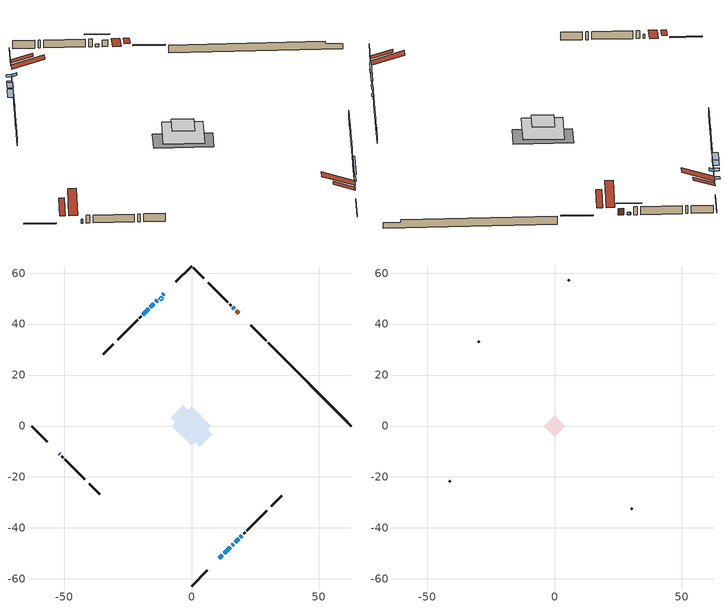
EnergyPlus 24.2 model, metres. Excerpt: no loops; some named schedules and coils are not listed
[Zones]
conditioned space
 floor adiabatic (AdiabaticFloorConstruction): -7.76,0 0,7.76 7.76,0 0,-7.76 z1.25
 floor foundation (Slab1 construction): -8.19,3.15 -3.15,8.19 8.19,-3.15 3.15,-8.19 z-1.16
 wall outside (RimJoist1 construction): 0,-62.8 6.14,-56.66 / -62.8,0 -56.66,-6.14 / 0,62.8 -6.14,56.66 / 29.38,33.42 23.24,39.56 z1.25:1.55
 wall outside (AdiabaticWallConstruction 1): 18.53,44.27 17.5,45.3 z1.25:3.28
 wall outside (AdiabaticWallConstruction): -10.85,51.95 -11.25,51.55 z1.25:2.17; 10.85,-51.95 12.15,-50.65 z1.25:2.88; 16.85,45.95 16.24,46.57 z1.25:2.07; 12.8,-50 15.25,-47.56 z1.25:2.06; -51.95,-10.85 -51.65,-11.15 z1.25:2.47; -13.46,49.34 -14.11,48.69 z1.25:2.39; -14.76,48.04 -16.16,46.64 z1.25:3.08; -16.82,45.98 -19.16,43.64 z1.25:2.77; 15.9,-46.9 16.48,-46.32 z1.25:2.32; 17.13,-45.67 18.5,-44.3 z1.25:3.33; 19.15,-43.65 19.79,-43.02 z1.25:2.37
 wall outside (Wall1 construction): 20.44,-42.36 21.1,-41.7 / -50.99,-11.81 -50.33,-12.47 / -19.81,42.99 -20.47,42.33 / 15.58,47.22 14.92,47.88 z1.25:3.69
 wall outside (Wall2 construction): 21.76,-41.04 29.53,-33.27 / -49.68,-13.12 -41.91,-20.89 / -21.13,41.67 -28.9,33.9 / 14.26,48.54 6.49,56.31 z1.25:3.69
 wall outside (Wall4 construction): 31.27,-31.53 35.36,-27.44 / -40.17,-22.63 -36.07,-26.73 / -30.64,32.16 -34.74,28.06 / 4.75,58.05 0.66,62.14 z1.25:3.69
 wall foundation (FoundationWall1 construction): 30.04,32.76,-1.16 30.04,32.76,1.25 59.52,3.28,1.25 59.52,3.28,0.49 62.8,0,0.49 62.8,0,-1.16
 window (WindowConstruction 7): -10.85,51.95 -11.25,51.55 z1.25:2.16
 window (WindowConstruction 6): 10.85,-51.95 12.15,-50.65 z1.25:2.87
 window (WindowConstruction 9): 16.85,45.95 16.24,46.56 z1.25:2.06
 window (WindowConstruction 10): 12.8,-50 15.24,-47.56 z1.25:2.06
 window (WindowConstruction 8): -51.95,-10.85 -51.65,-11.15 z1.25:2.47
 window (WindowConstruction): -13.46,49.34 -14.11,48.7 z1.25:2.39
 window (WindowConstruction 1): -14.76,48.04 -16.16,46.64 z1.25:3.08
 window (WindowConstruction 2): -16.82,45.98 -19.16,43.64 z1.25:2.77
 window (WindowConstruction 3): 15.9,-46.9 16.48,-46.32 z1.25:2.32
 window (WindowConstruction 4): 17.13,-45.67 18.5,-44.3 z1.25:3.33
 window (WindowConstruction 5): 19.15,-43.65 19.78,-43.02 z1.25:2.37
 door (Door): 18.53,44.27 17.5,45.3 z1.25:3.28
 ceiling adiabatic (AdiabaticFloorConstruction): 0,-7.76 7.76,0 0,7.76 -7.76,0 z1.25
 roof outside (Roof2 construction): 10.2,-52.6,3.69 3.93,-46.34,6.64 2.28,-47.99,6.64 8.55,-54.25,3.69; -52.6,-10.2,3.69 -46.34,-3.93,6.64 -47.99,-2.28,6.64 -54.25,-8.55,3.69; -10.2,52.6,3.69 -3.93,46.34,6.64 -2.28,47.99,6.64 -8.55,54.25,3.69; 19.19,43.61,3.69 12.92,37.35,6.64 14.58,35.7,6.64 20.84,41.96,3.69
 roof outside (AdiabaticRoofConstruction): -12.8,50,3.69 -11.95,49.15,4.09 -11.05,50.04,4.09 -11.91,50.9,3.69
 skylight (SkylightConstruction): -12.8,50,3.69 -11.95,49.15,4.09 -11.05,50.04,4.09 -11.91,50.9,3.69
attic - vented
 floor to conditioned space (Floor1 construction Reversed): -4.25,0 0,4.25 4.25,0 0,-4.25 z3.69
 wall outside (Wall3 construction): 30.19,-32.61 30.61,-32.19 / -41.25,-21.55 -40.83,-21.97 / -29.56,33.24 -29.98,32.82 / 5.83,56.97 5.41,57.39 z1.25:3.69
 roof outside (Roof1 construction): 7.89,-54.91,3.69 3.75,-50.77,5.64 2.66,-51.86,5.64 6.8,-56,3.69; -54.91,-7.89,3.69 -50.77,-3.75,5.64 -51.86,-2.66,5.64 -56,-6.8,3.69; -7.89,54.91,3.69 -3.75,50.77,5.64 -2.66,51.86,5.64 -6.8,56,3.69; 21.49,41.31,3.69 17.36,37.17,5.64 18.45,36.08,5.64 22.58,40.22,3.69
shading: -11.46,51.34 -10.64,52.16 -11.72,53.23 -12.53,52.42 z2.46; 12.29,-50.51 10.71,-52.09 11,-52.38 12.58,-50.8 z3.08; 14.16,48.64 18.93,43.87 19.22,44.17 14.45,48.94 z5.01; 17.32,-45.48 10.72,-52.08 11.01,-52.37 17.62,-45.77 z5.01; -14.32,48.48 -13.25,49.55 -14.32,50.63 -15.39,49.56 z2.69; -16.37,46.43 -14.55,48.25 -15.63,49.32 -17.45,47.5 z3.38; -19.37,43.43 -16.61,46.19 -17.68,47.27 -20.44,44.51 z3.07; 16.62,-46.18 15.76,-47.04 16.05,-47.33 16.91,-46.47 z2.52; 18.64,-44.16 16.99,-45.81 17.28,-46.1 18.93,-44.45 z3.53; 19.93,-42.87 19.01,-43.79 19.3,-44.08 20.22,-43.16 z2.57
[Building]
Building 1: Terrain=Suburbs
[Site:Location]
Saint John AP_NB: Latitude {deg}=45.32; Longitude {deg}=-65.89; Time Zone {hr}=-4; Elevation {m}=109; Keep Site Location Information=Yes
[Site:GroundTemperature:Shallow]
1.82357, -0.0370019, -0.186003, 0.696932, 4.24142, 7.7694, 10.828, 12.7655, 12.9301, 11.3543, 8.37368, 4.95392
[Site:WaterMainsTemperature]
Calculation Method=Schedule; Temperature Schedule=mains temperature schedule
[Material] Roughness=Rough; Thermal Absorptance=0.9
Name | Thickness {m} | Conductivity {W/m-K} | Density {kg/m3} | Specific Heat {J/kg-K} | Solar Absorptance | Visible Absorptance
asphalt or fiberglass shingles | 0.00635 | 0.162714 | 1121.4 | 1465.45 | 0.4 | 0.4
asphalt or fiberglass shingles 1 | 0.00635 | 0.162714 | 1121.4 | 1465.45 | 0.7 | 0.7
ceiling loosefill ins | 0.338667 | 0.0480833 | 16.02 | 1046.75 | 0.7 | 0.7
ceiling stud and cavity | 0.1397 | 0.337601 | 65.682 | 1177.47 | 0.7 | 0.7
concrete 4.0 in. | 0.1016 | 1.803125 | 2242.8 | 837.4 | 0.7 | 0.7
concrete 8.0 in. | 0.2032 | 1.803125 | 2242.8 | 837.4 | 0.7 | 0.7
door material | 0.04445 | 0.0451087 | 512.64 | 1214.23 | 0.7 | 0.7
floor covering | 0.0127 | 0.0433444 | 54.468 | 1339.84 | 0.6 | 0.6
floor rigid ins; roof rigid ins 1; wall rigid ins 1 | 0.512978 | 0.029427 | 32.04 | 1214.23 | 0.7 | 0.7
floor stud and cavity | 0.1397 | 1.75129 | 37.0049 | 1207.88 | 0.7 | 0.7
furniture material conditioned space 1 | 0.1524 | 0.115458 | 640.8 | 1214.23 | 0.6 | 0.6
gypsum board | 0.0127 | 0.160291 | 801 | 837.4 | 0.6 | 0.6
osb sheathing 0.5 in. | 0.0127 | 0.115458 | 512.64 | 1214.23 | 0.7 | 0.7
osb sheathing 0.75 in. | 0.01905 | 0.115458 | 512.64 | 1214.23 | 0.7 | 0.7
osb sheathing 2.0 in. | 0.0508 | 0.115458 | 512.64 | 1214.23 | 0.7 | 0.7
rim joist stud and cavity | 0.0508 | 0.0296634 | 125.044 | 1163.47 | 0.6 | 0.6
roof rigid ins; wall rigid ins | 0.051816 | 0.029427 | 32.04 | 1214.23 | 0.7 | 0.7
roof stud and cavity | 0.2032 | 0.112499 | 78.34581 | 1123.46 | 0.7 | 0.7
roof stud and cavity 1 | 0.18415 | 1.78685 | 37.0049 | 1207.88 | 0.6 | 0.6
wall stud and cavity | 0.1397 | 0.280355 | 139.0536 | 1170.24 | 0.7 | 0.7
wall stud and cavity 1 | 0.1397 | 0.209339 | 139.0536 | 1170.24 | 0.7 | 0.7
wall stud and cavity 2 | 0.0889 | 6.1454 | 50.32683 | 1063.81 | 0.6 | 0.6
wall stud and cavity 3 | 0.1397 | 0.0992228 | 139.0536 | 1170.24 | 0.7 | 0.7
wall stud and cavity 4 | 0.0889 | 0.380278 | 52.3479 | 1209.89 | 0.7 | 0.7
wall stud and cavity 5 | 0.0889 | 0.391764 | 83.0341 | 1211.67 | 0.7 | 0.7
wood siding | 0.0254 | 0.102417 | 544.68 | 1172.36 | 0.4 | 0.4
wood siding 1 | 0.00254 | 0.102417 | 544.68 | 1172.36 | 0.4 | 0.4
wood siding 2; wood siding 3; wood siding 4 | 0.0254 | 0.102417 | 544.68 | 1172.36 | 0.7 | 0.7
[WindowMaterial:SimpleGlazingSystem]
Name | U-Factor {W/m2-K} | Solar Heat Gain Coefficient
SkylightMaterial | 2.08068 | 0.5835
WindowMaterial | 2.42848 | 0.5
WindowMaterial 1 | 2.056 | 0.65
WindowMaterial 2 | 2.26098 | 0.57
WindowMaterial 3 | 2.46823 | 0.48
WindowMaterial 4 | 2.97187 | 0.6
WindowMaterial 5 | 2.43927 | 0.5
WindowMaterial 6 | 2.34615 | 0.53
WindowMaterial 7 | 2.33479 | 0.56
WindowMaterial 8 | 2.53466 | 0.46
[Construction]
AdiabaticFloorConstruction: floor stud and cavity, floor rigid ins, osb sheathing 0.75 in., floor covering
AdiabaticRoofConstruction: asphalt or fiberglass shingles 1, roof rigid ins 1, osb sheathing 0.75 in., roof stud and cavity 1
AdiabaticWallConstruction: wood siding 3, wall rigid ins 1, wall stud and cavity 4, gypsum board
AdiabaticWallConstruction 1: wood siding 4, wall rigid ins 1, wall stud and cavity 4, gypsum board
Door: door material
Floor1 construction Reversed: gypsum board, ceiling stud and cavity, ceiling loosefill ins
FoundationWall1 construction: concrete 8.0 in.
furniture construction conditioned space 1: furniture material conditioned space 1
PartitionWallConstruction: gypsum board, wall stud and cavity 5, gypsum board
RimJoist1 construction: wood siding 2, osb sheathing 2.0 in., rim joist stud and cavity
Roof1 construction: asphalt or fiberglass shingles
Roof2 construction: asphalt or fiberglass shingles, roof rigid ins, osb sheathing 0.75 in., roof stud and cavity, gypsum board
SkylightConstruction: SkylightMaterial
Slab1 construction: concrete 4.0 in.
Wall1 construction: wood siding, wall rigid ins, osb sheathing 0.5 in., wall stud and cavity, gypsum board
Wall2 construction: wood siding, wall rigid ins, osb sheathing 0.5 in., wall stud and cavity 1, gypsum board
Wall3 construction: wood siding 1, wall stud and cavity 2
Wall4 construction: wood siding, osb sheathing 0.5 in., wall stud and cavity 3, gypsum board
WindowConstruction: WindowMaterial
WindowConstruction 1: WindowMaterial 1
WindowConstruction 10; WindowConstruction 9: WindowMaterial 8
WindowConstruction 2: WindowMaterial 2
WindowConstruction 3: WindowMaterial 3
WindowConstruction 4: WindowMaterial 4
WindowConstruction 5: WindowMaterial 5
WindowConstruction 6: WindowMaterial 6
WindowConstruction 7; WindowConstruction 8: WindowMaterial 7
[Zone] Multiplier=1; Part of Total Floor Area=Yes
Name | Volume {m3}
attic - vented | 11.4222
conditioned space | 675
[Space]
Name | Zone | Volume {m3}
attic - vented 1 | attic - vented | 11.4222
conditioned space 1 | conditioned space | 675
[ZoneInfiltration:EffectiveLeakageArea]
infil attic - vented 1: Zone or Space=attic - vented 1; Schedule=Always On Discrete; Effective Air Leakage Area {cm2}=1273.41; Stack Coefficient=0.000305173; Wind Coefficient=1.1803e-05
[ZoneMixing]
whole house fan mix: Zone or Space=attic - vented; Schedule=Always On Continuous; Design Flow Rate Calculation Method=Flow/Zone; Design Flow Rate {m3/s}=0; Source Zone or Space=conditioned space
[SurfaceProperty:ExposedFoundationPerimeter]
Slab1: Exposed Perimeter Calculation Method=TotalExposedPerimeter; Total Exposed Perimeter {m}=46.329
[InternalMass] Zone or ZoneList=conditioned space; Space or SpaceList=conditioned space 1
Name | Construction | Surface Area {m2}
furniture mass conditioned space 1 | furniture construction conditioned space 1 | 93.8561
partition wall mass | PartitionWallConstruction | 234.64
[Lights]
interior lighting: Zone or ZoneList or Space or SpaceList=conditioned space 1; Schedule=interior lighting schedule; Design Level Calculation Method=LightingLevel; Lighting Level {W}=343.2; Return Air Fraction=0; Fraction Radiant=0.6; Fraction Visible=0.2; Fraction Replaceable=1
[People]
occupants: Zone or ZoneList or Space or SpaceList=conditioned space 1; Number of People Schedule=occupants schedule; Number of People Calculation Method=People; Number of People=3; Fraction Radiant=0.314171; Sensible Heat Fraction=0.56303; Activity Level Schedule=occupants activity schedule; Carbon Dioxide Generation Rate {m3/s-W}=0; Enable ASHRAE 55 Comfort Warnings=No; Mean Radiant Temperature Calculation Type=EnclosureAveraged
[ElectricEquipment] Zone or ZoneList or Space or SpaceList=conditioned space 1; Design Level Calculation Method=EquipmentLevel
Name | Schedule | Design Level {W} | Fraction Latent | Fraction Radiant | Fraction Lost
clothes dryer | clothes dryer schedule | 140.772 | 0.015 | 0.081 | 0.85
clothes washer | clothes washer schedule | 32.1985 | 0.03 | 0.162 | 0.7
cooking range | cooking range schedule | 215.147 | 0.08 | 0.432 | 0.2
dishwasher | dishwasher schedule | 66.8632 | 0.3 | 0.18 | 0.4
fridge | fridge schedule | 72.9452 | 0 | 0.6 | 0
mech vent house fan | mech vent house fan schedule | 58.6333 | 0 | 0 | 0.5
mech vent house fan cfis | mech vent house fan cfis schedule | 0 | 0 | 0 | 0
misc plug loads | misc plug loads schedule | 494.7 | 0.045 | 0.513 | 0.1
whole house fan | Always On Discrete | 0 | 0 | 0 | 1
[OtherEquipment] Zone or ZoneList or Space or SpaceList=conditioned space 1; Design Level Calculation Method=EquipmentLevel
Name | Fuel Type | Schedule | Design Level {W} | Fraction Latent | Fraction Radiant | Fraction Lost
clothes dryer 1 | Electricity | clothes dryer schedule | 0 | 0.015 | 0.081 | 0.85
cooking range 1 | Electricity | cooking range schedule | 0 | 0.08 | 0.432 | 0.2
general water use latent | None | general water use schedule | 62.594 | 1 | 0 | 0
general water use sensible | None | general water use schedule | -61.6891 | 0 | 0.6 | 0
mech vent house fan latent load | None | Always On Discrete | 0 | 1 | 0 | 0
mech vent house fan sensible load | None | Always On Discrete | 0 | 0 | 0 | 0
water heater energy adjustment1 | Electricity | Always On Discrete | 0.01 | 0 | 0 | 1
[ZoneInfiltration:DesignFlowRate] Zone or ZoneList or Space or SpaceList=conditioned space 1; Schedule=Always On Discrete; Design Flow Rate Calculation Method=Flow/Zone; Design Flow Rate {m3/s}=0
infil flow; natural vent flow; whole house fan flow
[ZoneControl:Thermostat]
conditioned space Thermostat: Zone or ZoneList=conditioned space; Control Type Schedule=conditioned space Thermostat Schedule; Control 1=conditioned space temperature setpoint; Temperature Difference Between Cutout And Setpoint {deltaC}=0
[ThermostatSetpoint:DualSetpoint]
conditioned space temperature setpoint: Heating Setpoint Temperature Schedule=heating setpoint; Cooling Setpoint Temperature Schedule=cooling setpoint
[AirLoopHVAC:UnitarySystem]
unit heater unitary system: Control Type=Load; Controlling Zone or Thermostat Location=conditioned space; Dehumidification Control Type=None; Availability Schedule=Always On Discrete; Supply Fan=unit heater supply fan; Fan Placement=BlowThrough; Supply Air Fan Operating Mode Schedule=unit heater auto fan schedule; Heating Coil=unit heater htg coil; DX Heating Coil Sizing Ratio=1; Use DOAS DX Cooling Coil=No; Minimum Supply Air Temperature {C}=2; Latent Load Control=SensibleOnlyLoadControl; Cooling Supply Air Flow Rate Method=None; Heating Supply Air Flow Rate Method=SupplyAirFlowRate; Heating Supply Air Flow Rate {m3/s}=0.00141584; No Load Supply Air Flow Rate Method=SupplyAirFlowRate; No Load Supply Air Flow Rate {m3/s}=0; No Load Supply Air Flow Rate Control Set To Low Speed=Yes; Maximum Supply Air Temperature {C}=48.8889; Maximum Outdoor Dry-Bulb Temperature for Supplemental Heater Operation {C}=21; Ancillary On-Cycle Electric Power {W}=0; Ancillary Off-Cycle Electric Power {W}=0
[Zone equipment]
conditioned space: electric baseboard, unit heater unitary system
[Foundation:Kiva]
Foundation Kiva 1: Initial Indoor Air Temperature {C}=18; Wall Height Above Grade {m}=1.24998; Wall Depth Below Slab {m}=0.2032
[Foundation:Kiva:Settings]
Soil Conductivity {W/m-K}=0.849921; Soil Density {kg/m3}=1842.3; Soil Specific Heat {J/kg-K}=418.7; Ground Solar Absorptivity=0.9; Ground Thermal Absorptivity=0.9; Ground Surface Roughness {m}=0.03; Far-Field Width {m}=40; Deep-Ground Boundary Condition=ZeroFlux; Deep-Ground Depth {m}=40; Minimum Cell Dimension {m}=0.2; Maximum Cell Growth Coefficient=3; Simulation Timestep=Timestep
[Exterior:Lights]
exterior lighting: Schedule=exterior lighting schedule; Design Level {W}=75.6
[EnergyManagementSystem:Sensor] Output:Variable or Output:Meter Index Key=conditioned space
Name | Output:Variable or Output:Meter
conditioned_space_clg_unmet_s | Zone Cooling Setpoint Not Met Time
conditioned_space_htg_unmet_s | Zone Heating Setpoint Not Met Time
fridge_tin_s; tin_s; tin_s_1 | Zone Mean Air Temperature
tout_s | Zone Outdoor Air Drybulb Temperature
win_s | Zone Air Humidity Ratio
[Schedule:Constant]
Name | Hourly Value
Always On Continuous; mech vent house fan schedule; mech vent house fan cfis schedule; Always On Discrete | 1
occupants activity schedule | 117.228
fridge schedule; unit heater auto fan schedule | 0
[Schedule:Week:Daily]
interior lighting schedule Week Rule - Jan1-Jan27: interior lighting schedule day, interior lighting schedule day, interior lighting schedule day, interior lighting schedule day, interior lighting schedule day, interior lighting schedule day, interior lighting schedule day, interior lighting schedule default day, interior lighting schedule default day, interior lighting schedule default day, interior lighting schedule default day, interior lighting schedule default day
interior lighting schedule Week Rule - Jan28-Feb3: interior lighting schedule day, interior lighting schedule day, interior lighting schedule day, interior lighting schedule day, interior lighting schedule day 1, interior lighting schedule day 1, interior lighting schedule day 1, interior lighting schedule default day, interior lighting schedule default day, interior lighting schedule default day, interior lighting schedule default day, interior lighting schedule default day
interior lighting schedule Week Rule - Feb4-Feb24: interior lighting schedule day 1, interior lighting schedule day 1, interior lighting schedule day 1, interior lighting schedule day 1, interior lighting schedule day 1, interior lighting schedule day 1, interior lighting schedule day 1, interior lighting schedule default day, interior lighting schedule default day, interior lighting schedule default day, interior lighting schedule default day, interior lighting schedule default day
interior lighting schedule Week Rule - Feb25-Mar3: interior lighting schedule day 1, interior lighting schedule day 1, interior lighting schedule day 1, interior lighting schedule day 1, interior lighting schedule day 2, interior lighting schedule day 2, interior lighting schedule day 2, interior lighting schedule default day, interior lighting schedule default day, interior lighting schedule default day, interior lighting schedule default day, interior lighting schedule default day
interior lighting schedule Week Rule - Mar4-Mar31: interior lighting schedule day 2, interior lighting schedule day 2, interior lighting schedule day 2, interior lighting schedule day 2, interior lighting schedule day 2, interior lighting schedule day 2, interior lighting schedule day 2, interior lighting schedule default day, interior lighting schedule default day, interior lighting schedule default day, interior lighting schedule default day, interior lighting schedule default day
interior lighting schedule Week Rule - Apr1-Apr28: interior lighting schedule day 3, interior lighting schedule day 3, interior lighting schedule day 3, interior lighting schedule day 3, interior lighting schedule day 3, interior lighting schedule day 3, interior lighting schedule day 3, interior lighting schedule default day, interior lighting schedule default day, interior lighting schedule default day, interior lighting schedule default day, interior lighting schedule default day
interior lighting schedule Week Rule - Apr29-May5: interior lighting schedule day 3, interior lighting schedule day 3, interior lighting schedule day 4, interior lighting schedule day 4, interior lighting schedule day 4, interior lighting schedule day 4, interior lighting schedule day 4, interior lighting schedule default day, interior lighting schedule default day, interior lighting schedule default day, interior lighting schedule default day, interior lighting schedule default day
interior lighting schedule Week Rule - May6-May26: interior lighting schedule day 4, interior lighting schedule day 4, interior lighting schedule day 4, interior lighting schedule day 4, interior lighting schedule day 4, interior lighting schedule day 4, interior lighting schedule day 4, interior lighting schedule default day, interior lighting schedule default day, interior lighting schedule default day, interior lighting schedule default day, interior lighting schedule default day
interior lighting schedule Week Rule - May27-Jun2: interior lighting schedule day 4, interior lighting schedule day 4, interior lighting schedule day 4, interior lighting schedule day 4, interior lighting schedule day 4, interior lighting schedule day 5, interior lighting schedule day 5, interior lighting schedule default day, interior lighting schedule default day, interior lighting schedule default day, interior lighting schedule default day, interior lighting schedule default day
interior lighting schedule Week Rule - Jun3-Jun30: interior lighting schedule day 5, interior lighting schedule day 5, interior lighting schedule day 5, interior lighting schedule day 5, interior lighting schedule day 5, interior lighting schedule day 5, interior lighting schedule day 5, interior lighting schedule default day, interior lighting schedule default day, interior lighting schedule default day, interior lighting schedule default day, interior lighting schedule default day
interior lighting schedule Week Rule - Jul1-Jul28: interior lighting schedule day 6, interior lighting schedule day 6, interior lighting schedule day 6, interior lighting schedule day 6, interior lighting schedule day 6, interior lighting schedule day 6, interior lighting schedule day 6, interior lighting schedule default day, interior lighting schedule default day, interior lighting schedule default day, interior lighting schedule default day, interior lighting schedule default day
interior lighting schedule Week Rule - Jul29-Aug4: interior lighting schedule day 6, interior lighting schedule day 6, interior lighting schedule day 6, interior lighting schedule day 7, interior lighting schedule day 7, interior lighting schedule day 7, interior lighting schedule day 7, interior lighting schedule default day, interior lighting schedule default day, interior lighting schedule default day, interior lighting schedule default day, interior lighting schedule default day
interior lighting schedule Week Rule - Aug5-Aug25: interior lighting schedule day 7, interior lighting schedule day 7, interior lighting schedule day 7, interior lighting schedule day 7, interior lighting schedule day 7, interior lighting schedule day 7, interior lighting schedule day 7, interior lighting schedule default day, interior lighting schedule default day, interior lighting schedule default day, interior lighting schedule default day, interior lighting schedule default day
interior lighting schedule Week Rule - Aug26-Sep1: interior lighting schedule day 7, interior lighting schedule day 7, interior lighting schedule day 7, interior lighting schedule day 7, interior lighting schedule day 7, interior lighting schedule day 7, interior lighting schedule day 8, interior lighting schedule default day, interior lighting schedule default day, interior lighting schedule default day, interior lighting schedule default day, interior lighting schedule default day
interior lighting schedule Week Rule - Sep2-Sep29: interior lighting schedule day 8, interior lighting schedule day 8, interior lighting schedule day 8, interior lighting schedule day 8, interior lighting schedule day 8, interior lighting schedule day 8, interior lighting schedule day 8, interior lighting schedule default day, interior lighting schedule default day, interior lighting schedule default day, interior lighting schedule default day, interior lighting schedule default day
interior lighting schedule Week Rule - Sep30-Oct6: interior lighting schedule day 8, interior lighting schedule day 9, interior lighting schedule day 9, interior lighting schedule day 9, interior lighting schedule day 9, interior lighting schedule day 9, interior lighting schedule day 9, interior lighting schedule default day, interior lighting schedule default day, interior lighting schedule default day, interior lighting schedule default day, interior lighting schedule default day
interior lighting schedule Week Rule - Oct7-Oct27: interior lighting schedule day 9, interior lighting schedule day 9, interior lighting schedule day 9, interior lighting schedule day 9, interior lighting schedule day 9, interior lighting schedule day 9, interior lighting schedule day 9, interior lighting schedule default day, interior lighting schedule default day, interior lighting schedule default day, interior lighting schedule default day, interior lighting schedule default day
interior lighting schedule Week Rule - Oct28-Nov3: interior lighting schedule day 9, interior lighting schedule day 9, interior lighting schedule day 9, interior lighting schedule day 9, interior lighting schedule day 10, interior lighting schedule day 10, interior lighting schedule day 10, interior lighting schedule default day, interior lighting schedule default day, interior lighting schedule default day, interior lighting schedule default day, interior lighting schedule default day
interior lighting schedule Week Rule - Nov4-Nov24: interior lighting schedule day 10, interior lighting schedule day 10, interior lighting schedule day 10, interior lighting schedule day 10, interior lighting schedule day 10, interior lighting schedule day 10, interior lighting schedule day 10, interior lighting schedule default day, interior lighting schedule default day, interior lighting schedule default day, interior lighting schedule default day, interior lighting schedule default day
interior lighting schedule Week Rule - Nov25-Dec1: interior lighting schedule day 10, interior lighting schedule day 10, interior lighting schedule day 10, interior lighting schedule day 10, interior lighting schedule day 10, interior lighting schedule day 10, interior lighting schedule day 11, interior lighting schedule default day, interior lighting schedule default day, interior lighting schedule default day, interior lighting schedule default day, interior lighting schedule default day
interior lighting schedule Week Rule - Dec2-Dec31: interior lighting schedule day 11, interior lighting schedule day 11, interior lighting schedule day 11, interior lighting schedule day 11, interior lighting schedule day 11, interior lighting schedule day 11, interior lighting schedule day 11, interior lighting schedule default day, interior lighting schedule default day, interior lighting schedule default day, interior lighting schedule default day, interior lighting schedule default day
occupants schedule Week Rule - Jan1-Dec31: occupants schedule day, occupants schedule day, occupants schedule day, occupants schedule day, occupants schedule day, occupants schedule day, occupants schedule day, occupants schedule default day, occupants schedule default day, occupants schedule default day, occupants schedule default day, occupants schedule default day
clothes dryer schedule Week Rule - Jan1-Dec31: clothes dryer schedule day, clothes dryer schedule day, clothes dryer schedule day, clothes dryer schedule day, clothes dryer schedule day, clothes dryer schedule day, clothes dryer schedule day, clothes dryer schedule default day, clothes dryer schedule default day, clothes dryer schedule default day, clothes dryer schedule default day, clothes dryer schedule default day
clothes washer schedule Week Rule - Jan1-Dec31: clothes washer schedule day, clothes washer schedule day, clothes washer schedule day, clothes washer schedule day, clothes washer schedule day, clothes washer schedule day, clothes washer schedule day, clothes washer schedule default day, clothes washer schedule default day, clothes washer schedule default day, clothes washer schedule default day, clothes washer schedule default day
cooking range schedule Week Rule - Jan1-Dec31: cooking range schedule day, cooking range schedule day, cooking range schedule day, cooking range schedule day, cooking range schedule day, cooking range schedule day, cooking range schedule day, cooking range schedule default day, cooking range schedule default day, cooking range schedule default day, cooking range schedule default day, cooking range schedule default day
dishwasher schedule Week Rule - Jan1-Dec31: dishwasher schedule day, dishwasher schedule day, dishwasher schedule day, dishwasher schedule day, dishwasher schedule day, dishwasher schedule day, dishwasher schedule day, dishwasher schedule default day, dishwasher schedule default day, dishwasher schedule default day, dishwasher schedule default day, dishwasher schedule default day
misc plug loads schedule Week Rule - Jan1-Dec31: misc plug loads schedule day, misc plug loads schedule day, misc plug loads schedule day, misc plug loads schedule day, misc plug loads schedule day, misc plug loads schedule day, misc plug loads schedule day, misc plug loads schedule default day, misc plug loads schedule default day, misc plug loads schedule default day, misc plug loads schedule default day, misc plug loads schedule default day
general water use schedule Week Rule - Jan1-Dec31: general water use schedule day, general water use schedule day, general water use schedule day, general water use schedule day, general water use schedule day, general water use schedule day, general water use schedule day, general water use schedule default day, general water use schedule default day, general water use schedule default day, general water use schedule default day, general water use schedule default day
exterior lighting schedule Week Rule - Jan1-Jan27: exterior lighting schedule day, exterior lighting schedule day, exterior lighting schedule day, exterior lighting schedule day, exterior lighting schedule day, exterior lighting schedule day, exterior lighting schedule day, exterior lighting schedule default day, exterior lighting schedule default day, exterior lighting schedule default day, exterior lighting schedule default day, exterior lighting schedule default day
exterior lighting schedule Week Rule - Jan28-Feb3: exterior lighting schedule day, exterior lighting schedule day, exterior lighting schedule day, exterior lighting schedule day, exterior lighting schedule day 1, exterior lighting schedule day 1, exterior lighting schedule day 1, exterior lighting schedule default day, exterior lighting schedule default day, exterior lighting schedule default day, exterior lighting schedule default day, exterior lighting schedule default day
exterior lighting schedule Week Rule - Feb4-Feb24: exterior lighting schedule day 1, exterior lighting schedule day 1, exterior lighting schedule day 1, exterior lighting schedule day 1, exterior lighting schedule day 1, exterior lighting schedule day 1, exterior lighting schedule day 1, exterior lighting schedule default day, exterior lighting schedule default day, exterior lighting schedule default day, exterior lighting schedule default day, exterior lighting schedule default day
exterior lighting schedule Week Rule - Feb25-Mar3: exterior lighting schedule day 1, exterior lighting schedule day 1, exterior lighting schedule day 1, exterior lighting schedule day 1, exterior lighting schedule day 2, exterior lighting schedule day 2, exterior lighting schedule day 2, exterior lighting schedule default day, exterior lighting schedule default day, exterior lighting schedule default day, exterior lighting schedule default day, exterior lighting schedule default day
exterior lighting schedule Week Rule - Mar4-Mar31: exterior lighting schedule day 2, exterior lighting schedule day 2, exterior lighting schedule day 2, exterior lighting schedule day 2, exterior lighting schedule day 2, exterior lighting schedule day 2, exterior lighting schedule day 2, exterior lighting schedule default day, exterior lighting schedule default day, exterior lighting schedule default day, exterior lighting schedule default day, exterior lighting schedule default day
exterior lighting schedule Week Rule - Apr1-Apr28: exterior lighting schedule day 3, exterior lighting schedule day 3, exterior lighting schedule day 3, exterior lighting schedule day 3, exterior lighting schedule day 3, exterior lighting schedule day 3, exterior lighting schedule day 3, exterior lighting schedule default day, exterior lighting schedule default day, exterior lighting schedule default day, exterior lighting schedule default day, exterior lighting schedule default day
exterior lighting schedule Week Rule - Apr29-May5: exterior lighting schedule day 3, exterior lighting schedule day 3, exterior lighting schedule day 4, exterior lighting schedule day 4, exterior lighting schedule day 4, exterior lighting schedule day 4, exterior lighting schedule day 4, exterior lighting schedule default day, exterior lighting schedule default day, exterior lighting schedule default day, exterior lighting schedule default day, exterior lighting schedule default day
exterior lighting schedule Week Rule - May6-May26: exterior lighting schedule day 4, exterior lighting schedule day 4, exterior lighting schedule day 4, exterior lighting schedule day 4, exterior lighting schedule day 4, exterior lighting schedule day 4, exterior lighting schedule day 4, exterior lighting schedule default day, exterior lighting schedule default day, exterior lighting schedule default day, exterior lighting schedule default day, exterior lighting schedule default day
exterior lighting schedule Week Rule - May27-Jun2: exterior lighting schedule day 4, exterior lighting schedule day 4, exterior lighting schedule day 4, exterior lighting schedule day 4, exterior lighting schedule day 4, exterior lighting schedule day 5, exterior lighting schedule day 5, exterior lighting schedule default day, exterior lighting schedule default day, exterior lighting schedule default day, exterior lighting schedule default day, exterior lighting schedule default day
exterior lighting schedule Week Rule - Jun3-Jun30: exterior lighting schedule day 5, exterior lighting schedule day 5, exterior lighting schedule day 5, exterior lighting schedule day 5, exterior lighting schedule day 5, exterior lighting schedule day 5, exterior lighting schedule day 5, exterior lighting schedule default day, exterior lighting schedule default day, exterior lighting schedule default day, exterior lighting schedule default day, exterior lighting schedule default day
exterior lighting schedule Week Rule - Jul1-Jul28: exterior lighting schedule day 6, exterior lighting schedule day 6, exterior lighting schedule day 6, exterior lighting schedule day 6, exterior lighting schedule day 6, exterior lighting schedule day 6, exterior lighting schedule day 6, exterior lighting schedule default day, exterior lighting schedule default day, exterior lighting schedule default day, exterior lighting schedule default day, exterior lighting schedule default day
exterior lighting schedule Week Rule - Jul29-Aug4: exterior lighting schedule day 6, exterior lighting schedule day 6, exterior lighting schedule day 6, exterior lighting schedule day 7, exterior lighting schedule day 7, exterior lighting schedule day 7, exterior lighting schedule day 7, exterior lighting schedule default day, exterior lighting schedule default day, exterior lighting schedule default day, exterior lighting schedule default day, exterior lighting schedule default day
exterior lighting schedule Week Rule - Aug5-Aug25: exterior lighting schedule day 7, exterior lighting schedule day 7, exterior lighting schedule day 7, exterior lighting schedule day 7, exterior lighting schedule day 7, exterior lighting schedule day 7, exterior lighting schedule day 7, exterior lighting schedule default day, exterior lighting schedule default day, exterior lighting schedule default day, exterior lighting schedule default day, exterior lighting schedule default day
[Schedule:Year]
interior lighting schedule: interior lighting schedule Week Rule - Jan1-Jan27, 1, 1, 1, 27, interior lighting schedule Week Rule - Jan28-Feb3, 1, 28, 2, 3, interior lighting schedule Week Rule - Feb4-Feb24, 2, 4, 2, 24, interior lighting schedule Week Rule - Feb25-Mar3, 2, 25, 3, 3, interior lighting schedule Week Rule - Mar4-Mar31, 3, 4, 3, 31, interior lighting schedule Week Rule - Apr1-Apr28, 4, 1, 4, 28, interior lighting schedule Week Rule - Apr29-May5, 4, 29, 5, 5, interior lighting schedule Week Rule - May6-May26, 5, 6, 5, 26, interior lighting schedule Week Rule - May27-Jun2, 5, 27, 6, 2, interior lighting schedule Week Rule - Jun3-Jun30, 6, 3, 6, 30, interior lighting schedule Week Rule - Jul1-Jul28, 7, 1, 7, 28, interior lighting schedule Week Rule - Jul29-Aug4, 7, 29, 8, 4, interior lighting schedule Week Rule - Aug5-Aug25, 8, 5, 8, 25, interior lighting schedule Week Rule - Aug26-Sep1, 8, 26, 9, 1, interior lighting schedule Week Rule - Sep2-Sep29, 9, 2, 9, 29, interior lighting schedule Week Rule - Sep30-Oct6, 9, 30, 10, 6, interior lighting schedule Week Rule - Oct7-Oct27, 10, 7, 10, 27, interior lighting schedule Week Rule - Oct28-Nov3, 10, 28, 11, 3, interior lighting schedule Week Rule - Nov4-Nov24, 11, 4, 11, 24, interior lighting schedule Week Rule - Nov25-Dec1, 11, 25, 12, 1, interior lighting schedule Week Rule - Dec2-Dec31, 12, 2, 12, 31
occupants schedule: occupants schedule Week Rule - Jan1-Dec31, 1, 1, 12, 31
clothes dryer schedule: clothes dryer schedule Week Rule - Jan1-Dec31, 1, 1, 12, 31
clothes washer schedule: clothes washer schedule Week Rule - Jan1-Dec31, 1, 1, 12, 31
cooking range schedule: cooking range schedule Week Rule - Jan1-Dec31, 1, 1, 12, 31
dishwasher schedule: dishwasher schedule Week Rule - Jan1-Dec31, 1, 1, 12, 31
misc plug loads schedule: misc plug loads schedule Week Rule - Jan1-Dec31, 1, 1, 12, 31
general water use schedule: general water use schedule Week Rule - Jan1-Dec31, 1, 1, 12, 31
exterior lighting schedule: exterior lighting schedule Week Rule - Jan1-Jan27, 1, 1, 1, 27, exterior lighting schedule Week Rule - Jan28-Feb3, 1, 28, 2, 3, exterior lighting schedule Week Rule - Feb4-Feb24, 2, 4, 2, 24, exterior lighting schedule Week Rule - Feb25-Mar3, 2, 25, 3, 3, exterior lighting schedule Week Rule - Mar4-Mar31, 3, 4, 3, 31, exterior lighting schedule Week Rule - Apr1-Apr28, 4, 1, 4, 28, exterior lighting schedule Week Rule - Apr29-May5, 4, 29, 5, 5, exterior lighting schedule Week Rule - May6-May26, 5, 6, 5, 26, exterior lighting schedule Week Rule - May27-Jun2, 5, 27, 6, 2, exterior lighting schedule Week Rule - Jun3-Jun30, 6, 3, 6, 30, exterior lighting schedule Week Rule - Jul1-Jul28, 7, 1, 7, 28, exterior lighting schedule Week Rule - Jul29-Aug4, 7, 29, 8, 4, exterior lighting schedule Week Rule - Aug5-Aug25, 8, 5, 8, 25, exterior lighting schedule Week Rule - Aug26-Sep1, 8, 26, 9, 1, exterior lighting schedule Week Rule - Sep2-Sep29, 9, 2, 9, 29, exterior lighting schedule Week Rule - Sep30-Oct6, 9, 30, 10, 6, exterior lighting schedule Week Rule - Oct7-Oct27, 10, 7, 10, 27, exterior lighting schedule Week Rule - Oct28-Nov3, 10, 28, 11, 3, exterior lighting schedule Week Rule - Nov4-Nov24, 11, 4, 11, 24, exterior lighting schedule Week Rule - Nov25-Dec1, 11, 25, 12, 1, exterior lighting schedule Week Rule - Dec2-Dec31, 12, 2, 12, 31
[Schedule:Compact]
conditioned space Thermostat Schedule: Through: 12/31, For: AllDays, Until: 24:00, 4
mains temperature schedule: Through: 01/01, For: AllDays, Until: 24:00, 6.42222, Through: 01/02, For: AllDays, Until: 24:00, 6.36056, Through: 01/03, For: AllDays, Until: 24:00, 6.3, Through: 01/04, For: AllDays, Until: 24:00, 6.24056, Through: 01/05, For: AllDays, Until: 24:00, 6.18167, Through: 01/06, For: AllDays, Until: 24:00, 6.12389, Through: 01/07, For: AllDays, Until: 24:00, 6.06722, Through: 01/08, For: AllDays, Until: 24:00, 6.01167, Through: 01/09, For: AllDays, Until: 24:00, 5.95722, Through: 01/10, For: AllDays, Until: 24:00, 5.90389, Through: 01/11, For: AllDays, Until: 24:00, 5.85111, Through: 01/12, For: AllDays, Until: 24:00, 5.8, Through: 01/13, For: AllDays, Until: 24:00, 5.74944, Through: 01/14, For: AllDays, Until: 24:00, 5.70056, Through: 01/15, For: AllDays, Until: 24:00, 5.65278, Through: 01/16, For: AllDays, Until: 24:00, 5.60556, Through: 01/17, For: AllDays, Until: 24:00, 5.56, Through: 01/18, For: AllDays, Until: 24:00, 5.51556, Through: 01/19, For: AllDays, Until: 24:00, 5.47222, Through: 01/20, For: AllDays, Until: 24:00, 5.43, Through: 01/21, For: AllDays, Until: 24:00, 5.38944, Through: 01/22, For: AllDays, Until: 24:00, 5.34944, Through: 01/23, For: AllDays, Until: 24:00, 5.31111, Through: 01/24, For: AllDays, Until: 24:00, 5.27389, Through: 01/25, For: AllDays, Until: 24:00, 5.23833, Through: 01/26, For: AllDays, Until: 24:00, 5.20333, Through: 01/27, For: AllDays, Until: 24:00, 5.17, Through: 01/28, For: AllDays, Until: 24:00, 5.13833, Through: 01/29, For: AllDays, Until: 24:00, 5.10722, Through: 01/30, For: AllDays, Until: 24:00, 5.07833, Through: 01/31, For: AllDays, Until: 24:00, 5.05, Through: 02/01, For: AllDays, Until: 24:00, 5.02333, Through: 02/02, For: AllDays, Until: 24:00, 4.99778, Through: 02/03, For: AllDays, Until: 24:00, 4.97389, Through: 02/04, For: AllDays, Until: 24:00, 4.95111, Through: 02/05, For: AllDays, Until: 24:00, 4.92944, Through: 02/06, For: AllDays, Until: 24:00, 4.90944, Through: 02/07, For: AllDays, Until: 24:00, 4.89111, Through: 02/08, For: AllDays, Until: 24:00, 4.87389, Through: 02/09, For: AllDays, Until: 24:00, 4.85778, Through: 02/10, For: AllDays, Until: 24:00, 4.84333, Through: 02/11, For: AllDays, Until: 24:00, 4.83, Through: 02/12, For: AllDays, Until: 24:00, 4.81833, Through: 02/13, For: AllDays, Until: 24:00, 4.80833, Through: 02/14, For: AllDays, Until: 24:00, 4.79944, Through: 02/15, For: AllDays, Until: 24:00, 4.79167, Through: 02/16, For: AllDays, Until: 24:00, 4.78556, Through: 02/17, For: AllDays, Until: 24:00, 4.78111, Through: 02/18, For: AllDays, Until: 24:00, 4.77778, Through: 02/19, For: AllDays, Until: 24:00, 4.77556, Through: 02/20, For: AllDays, Until: 24:00, 4.775, Through: 02/21, For: AllDays, Until: 24:00, 4.77611, Through: 02/22, For: AllDays, Until: 24:00, 4.77833, Through: 02/23, For: AllDays, Until: 24:00, 4.78222, Through: 02/24, For: AllDays, Until: 24:00, 4.78778, Through: 02/25, For: AllDays, Until: 24:00, 4.79389, Through: 02/26, For: AllDays, Until: 24:00, 4.80222, Through: 02/27, For: AllDays, Until: 24:00, 4.81167, Through: 02/28, For: AllDays, Until: 24:00, 4.82222, Through: 03/01, For: AllDays, Until: 24:00, 4.83444, Through: 03/02, For: AllDays, Until: 24:00, 4.84833, Through: 03/03, For: AllDays, Until: 24:00, 4.86278, Through: 03/04, For: AllDays, Until: 24:00, 4.87944, Through: 03/05, For: AllDays, Until: 24:00, 4.89722, Through: 03/06, For: AllDays, Until: 24:00, 4.91611, Through: 03/07, For: AllDays, Until: 24:00, 4.93667, Through: 03/08, For: AllDays, Until: 24:00, 4.95833, Through: 03/09, For: AllDays, Until: 24:00, 4.98167, Through: 03/10, For: AllDays, Until: 24:00, 5.00611, Through: 03/11, For: AllDays, Until: 24:00, 5.03222, Through: 03/12, For: AllDays, Until: 24:00, 5.05944, Through: 03/13, For: AllDays, Until: 24:00, 5.08778, Through: 03/14, For: AllDays, Until: 24:00, 5.11778, Through: 03/15, For: AllDays, Until: 24:00, 5.14889, Through: 03/16, For: AllDays, Until: 24:00, 5.18167, Through: 03/17, For: AllDays, Until: 24:00, 5.21556, Through: 03/18, For: AllDays, Until: 24:00, 5.25056, Through: 03/19, For: AllDays, Until: 24:00, 5.28667, Through: 03/20, For: AllDays, Until: 24:00, 5.32444, Through: 03/21, For: AllDays, Until: 24:00, 5.36333, Through: 03/22, For: AllDays, Until: 24:00, 5.40333, Through: 03/23, For: AllDays, Until: 24:00, 5.44444, Through: 03/24, For: AllDays, Until: 24:00, 5.48722, Through: 03/25, For: AllDays, Until: 24:00, 5.53056, Through: 03/26, For: AllDays, Until: 24:00, 5.57556, Through: 03/27, For: AllDays, Until: 24:00, 5.62167, Through: 03/28, For: AllDays, Until: 24:00, 5.66889, Through: 03/29, For: AllDays, Until: 24:00, 5.71722, Through: 03/30, For: AllDays, Until: 24:00, 5.76667, Through: 03/31, For: AllDays, Until: 24:00, 5.81722, Through: 04/01, For: AllDays, Until: 24:00, 5.86889, Through: 04/02, For: AllDays, Until: 24:00, 5.92222, Through: 04/03, For: AllDays, Until: 24:00, 5.97611, Through: 04/04, For: AllDays, Until: 24:00, 6.03056, Through: 04/05, For: AllDays, Until: 24:00, 6.08667, Through: 04/06, For: AllDays, Until: 24:00, 6.14389, Through: 04/07, For: AllDays, Until: 24:00, 6.20167, Through: 04/08, For: AllDays, Until: 24:00, 6.26056, Through: 04/09, For: AllDays, Until: 24:00, 6.32056, Through: 04/10, For: AllDays, Until: 24:00, 6.38167, Through: 04/11, For: AllDays, Until: 24:00, 6.44333, Through: 04/12, For: AllDays, Until: 24:00, 6.50611, Through: 04/13, For: AllDays, Until: 24:00, 6.57, Through: 04/14, For: AllDays, Until: 24:00, 6.63444, Through: 04/15, For: AllDays, Until: 24:00, 6.7, Through: 04/16, For: AllDays, Until: 24:00, 6.76611, Through: 04/17, For: AllDays, Until: 24:00, 6.83333, Through: 04/18, For: AllDays, Until: 24:00, 6.90111, Through: 04/19, For: AllDays, Until: 24:00, 6.97, Through: 04/20, For: AllDays, Until: 24:00, 7.03944, Through: 04/21, For: AllDays, Until: 24:00, 7.10944, Through: 04/22, For: AllDays, Until: 24:00, 7.18056, Through: 04/23, For: AllDays, Until: 24:00, 7.25167, Through: 04/24, For: AllDays, Until: 24:00, 7.32389, Through: 04/25, For: AllDays, Until: 24:00, 7.39722, Through: 04/26, For: AllDays, Until: 24:00, 7.47056, Through: 04/27, For: AllDays, Until: 24:00, 7.545, Through: 04/28, For: AllDays, Until: 24:00, 7.61944, Through: 04/29, For: AllDays, Until: 24:00, 7.695, Through: 04/30, For: AllDays, Until: 24:00, 7.77056, Through: 05/01, For: AllDays, Until: 24:00, 7.84722, Through: 05/02, For: AllDays, Until: 24:00, 7.92389, Through: 05/03, For: AllDays, Until: 24:00, 8.00111, Through: 05/04, For: AllDays, Until: 24:00, 8.07944, Through: 05/05, For: AllDays, Until: 24:00, 8.15722, Through: 05/06, For: AllDays, Until: 24:00, 8.23611, Through: 05/07, For: AllDays, Until: 24:00, 8.315, Through: 05/08, For: AllDays, Until: 24:00, 8.39444, Through: 05/09, For: AllDays, Until: 24:00, 8.47444, Through: 05/10, For: AllDays, Until: 24:00, 8.55444, Through: 05/11, For: AllDays, Until: 24:00, 8.635, Through: 05/12, For: AllDays, Until: 24:00, 8.71556, Through: 05/13, For: AllDays, Until: 24:00, 8.79611, Through: 05/14, For: AllDays, Until: 24:00, 8.87722, Through: 05/15, For: AllDays, Until: 24:00, 8.95889, Through: 05/16, For: AllDays, Until: 24:00, 9.04, Through: 05/17, For: AllDays, Until: 24:00, 9.12167, Through: 05/18, For: AllDays, Until: 24:00, 9.20333, Through: 05/19, For: AllDays, Until: 24:00, 9.28556, Through: 05/20, For: AllDays, Until: 24:00, 9.36722, Through: 05/21, For: AllDays, Until: 24:00, 9.44944, Through: 05/22, For: AllDays, Until: 24:00, 9.53111, Through: 05/23, For: AllDays, Until: 24:00, 9.61333, Through: 05/24, For: AllDays, Until: 24:00, 9.695, Through: 05/25, For: AllDays, Until: 24:00, 9.77722, Through: 05/26, For: AllDays, Until: 24:00, 9.85889, Through: 05/27, For: AllDays, Until: 24:00, 9.94056, Through: 05/28, For: AllDays, Until: 24:00, 10.0222, Through: 05/29, For: AllDays, Until: 24:00, 10.1039, Through: 05/30, For: AllDays, Until: 24:00, 10.185, Through: 05/31, For: AllDays, Until: 24:00, 10.2661, Through: 06/01, For: AllDays, Until: 24:00, 10.3472, Through: 06/02, For: AllDays, Until: 24:00, 10.4278, Through: 06/03, For: AllDays, Until: 24:00, 10.5083, Through: 06/04, For: AllDays, Until: 24:00, 10.5883, Through: 06/05, For: AllDays, Until: 24:00, 10.6683, Through: 06/06, For: AllDays, Until: 24:00, 10.7478, Through: 06/07, For: AllDays, Until: 24:00, 10.8267, Through: 06/08, For: AllDays, Until: 24:00, 10.9056, Through: 06/09, For: AllDays, Until: 24:00, 10.9839, Through: 06/10, For: AllDays, Until: 24:00, 11.0617, Through: 06/11, For: AllDays, Until: 24:00, 11.1394, Through: 06/12, For: AllDays, Until: 24:00, 11.2161, Through: 06/13, For: AllDays, Until: 24:00, 11.2928, Through: 06/14, For: AllDays, Until: 24:00, 11.3689, Through: 06/15, For: AllDays, Until: 24:00, 11.4444, Through: 06/16, For: AllDays, Until: 24:00, 11.5189, Through: 06/17, For: AllDays, Until: 24:00, 11.5933, Through: 06/18, For: AllDays, Until: 24:00, 11.6672, Through: 06/19, For: AllDays, Until: 24:00, 11.74, Through: 06/20, For: AllDays, Until: 24:00, 11.8128, Through: 06/21, For: AllDays, Until: 24:00, 11.8844, Through: 06/22, For: AllDays, Until: 24:00, 11.9556, Through: 06/23, For: AllDays, Until: 24:00, 12.0256, Through: 06/24, For: AllDays, Until: 24:00, 12.095, Through: 06/25, For: AllDays, Until: 24:00, 12.1639, Through: 06/26, For: AllDays, Until: 24:00, 12.2322, Through: 06/27, For: AllDays, Until: 24:00, 12.2994, Through: 06/28, For: AllDays, Until: 24:00, 12.3656, Through: 06/29, For: AllDays, Until: 24:00, 12.4311, Through: 06/30, For: AllDays, Until: 24:00, 12.4961, Through: 07/01, For: AllDays, Until: 24:00, 12.56, Through: 07/02, For: AllDays, Until: 24:00, 12.6228, Through: 07/03, For: AllDays, Until: 24:00, 12.685, Through: 07/04, For: AllDays, Until: 24:00, 12.7461, Through: 07/05, For: AllDays, Until: 24:00, 12.8061, Through: 07/06, For: AllDays, Until: 24:00, 12.8656, Through: 07/07, For: AllDays, Until: 24:00, 12.9239, Through: 07/08, For: AllDays, Until: 24:00, 12.9811, Through: 07/09, For: AllDays, Until: 24:00, 13.0372, Through: 07/10, For: AllDays, Until: 24:00, 13.0922, Through: 07/11, For: AllDays, Until: 24:00, 13.1467, Through: 07/12, For: AllDays, Until: 24:00, 13.1994, Through: 07/13, For: AllDays, Until: 24:00, 13.2517, Through: 07/14, For: AllDays, Until: 24:00, 13.3022, Through: 07/15, For: AllDays, Until: 24:00, 13.3522, Through: 07/16, For: AllDays, Until: 24:00, 13.4006, Through: 07/17, For: AllDays, Until: 24:00, 13.4483, Through: 07/18, For: AllDays, Until: 24:00, 13.4944, Through: 07/19, For: AllDays, Until: 24:00, 13.5394, Through: 07/20, For: AllDays, Until: 24:00, 13.5833, Through: 07/21, For: AllDays, Until: 24:00, 13.6261, Through: 07/22, For: AllDays, Until: 24:00, 13.6678, Through: 07/23, For: AllDays, Until: 24:00, 13.7083, Through: 07/24, For: AllDays, Until: 24:00, 13.7472, Through: 07/25, For: AllDays, Until: 24:00, 13.785, Through: 07/26, For: AllDays, Until: 24:00, 13.8217, Through: 07/27, For: AllDays, Until: 24:00, 13.8572, Through: 07/28, For: AllDays, Until: 24:00, 13.8911, Through: 07/29, For: AllDays, Until: 24:00, 13.9239, Through: 07/30, For: AllDays, Until: 24:00, 13.9556, Through: 07/31, For: AllDays, Until: 24:00, 13.9856, Through: 08/01, For: AllDays, Until: 24:00, 14.0144, Through: 08/02, For: AllDays, Until: 24:00, 14.0417, Through: 08/03, For: AllDays, Until: 24:00, 14.0678, Through: 08/04, For: AllDays, Until: 24:00, 14.0928, Through: 08/05, For: AllDays, Until: 24:00, 14.1161, Through: 08/06, For: AllDays, Until: 24:00, 14.1383, Through: 08/07, For: AllDays, Until: 24:00, 14.1594, Through: 08/08, For: AllDays, Until: 24:00, 14.1789, Through: 08/09, For: AllDays, Until: 24:00, 14.1967, Through: 08/10, For: AllDays, Until: 24:00, 14.2133, Through: 08/11, For: AllDays, Until: 24:00, 14.2283, Through: 08/12, For: AllDays, Until: 24:00, 14.2422, Through: 08/13, For: AllDays, Until: 24:00, 14.255, Through: 08/14, For: AllDays, Until: 24:00, 14.2661, Through: 08/15, For: AllDays, Until: 24:00, 14.2756, Through: 08/16, For: AllDays, Until: 24:00, 14.2839, Through: 08/17, For: AllDays, Until: 24:00, 14.2911, Through: 08/18, For: AllDays, Until: 24:00, 14.2967, Through: 08/19, For: AllDays, Until: 24:00, 14.3006, Through: 08/20, For: AllDays, Until: 24:00, 14.3033, Through: 08/21, For: AllDays, Until: 24:00, 14.3044, Through: 08/22, For: AllDays, Until: 24:00, 14.3044, Through: 08/23, For: AllDays, Until: 24:00, 14.3028, Through: 08/24, For: AllDays, Until: 24:00, 14.2994, Through: 08/25, For: AllDays, Until: 24:00, 14.295, Through: 08/26, For: AllDays, Until: 24:00, 14.2894, Through: 08/27, For: AllDays, Until: 24:00, 14.2822, Through: 08/28, For: AllDays, Until: 24:00, 14.2739, Through: 08/29, For: AllDays, Until: 24:00, 14.2633, Through: 08/30, For: AllDays, Until: 24:00, 14.2522, Through: 08/31, For: AllDays, Until: 24:00, 14.2394, Through: 09/01, For: AllDays, Until: 24:00, 14.225, Through: 09/02, For: AllDays, Until: 24:00, 14.2094, Through: 09/03, For: AllDays, Until: 24:00, 14.1928, Through: 09/04, For: AllDays, Until: 24:00, 14.1744, Through: 09/05, For: AllDays, Until: 24:00, 14.1544, Through: 09/06, For: AllDays, Until: 24:00, 14.1333, Through: 09/07, For: AllDays, Until: 24:00, 14.1111, Through: 09/08, For: AllDays, Until: 24:00, 14.0872, Through: 09/09, For: AllDays, Until: 24:00, 14.0622, Through: 09/10, For: AllDays, Until: 24:00, 14.0356, Through: 09/11, For: AllDays, Until: 24:00, 14.0078, Through: 09/12, For: AllDays, Until: 24:00, 13.9783, Through: 09/13, For: AllDays, Until: 24:00, 13.9483, Through: 09/14, For: AllDays, Until: 24:00, 13.9161, Through: 09/15, For: AllDays, Until: 24:00, 13.8833, Through: 09/16, For: AllDays, Until: 24:00, 13.8489, Through: 09/17, For: AllDays, Until: 24:00, 13.8133, Through: 09/18, For: AllDays, Until: 24:00, 13.7767, Through: 09/19, For: AllDays, Until: 24:00, 13.7383, Through: 09/20, For: AllDays, Until: 24:00, 13.6989, Through: 09/21, For: AllDays, Until: 24:00, 13.6583, Through: 09/22, For: AllDays, Until: 24:00, 13.6167, Through: 09/23, For: AllDays, Until: 24:00, 13.5733, Through: 09/24, For: AllDays, Until: 24:00, 13.5294, Through: 09/25, For: AllDays, Until: 24:00, 13.4839, Through: 09/26, For: AllDays, Until: 24:00, 13.4372, Through: 09/27, For: AllDays, Until: 24:00, 13.3894, Through: 09/28, For: AllDays, Until: 24:00, 13.3406, Through: 09/29, For: AllDays, Until: 24:00, 13.2906, Through: 09/30, For: AllDays, Until: 24:00, 13.2394, Through: 10/01, For: AllDays, Until: 24:00, 13.1872, Through: 10/02, For: AllDays, Until: 24:00, 13.1339, Through: 10/03, For: AllDays, Until: 24:00, 13.0794, Through: 10/04, For: AllDays, Until: 24:00, 13.0244, Through: 10/05, For: AllDays, Until: 24:00, 12.9678, Through: 10/06, For: AllDays, Until: 24:00, 12.9106, Through: 10/07, For: AllDays, Until: 24:00, 12.8517, Through: 10/08, For: AllDays, Until: 24:00, 12.7922, Through: 10/09, For: AllDays, Until: 24:00, 12.7322, Through: 10/10, For: AllDays, Until: 24:00, 12.6706, Through: 10/11, For: AllDays, Until: 24:00, 12.6083, Through: 10/12, For: AllDays, Until: 24:00, 12.545, Through: 10/13, For: AllDays, Until: 24:00, 12.4811, Through: 10/14, For: AllDays, Until: 24:00, 12.4161, Through: 10/15, For: AllDays, Until: 24:00, 12.3506, Through: 10/16, For: AllDays, Until: 24:00, 12.2839, Through: 10/17, For: AllDays, Until: 24:00, 12.2161, Through: 10/18, For: AllDays, Until: 24:00, 12.1483, Through: 10/19, For: AllDays, Until: 24:00, 12.0789, Through: 10/20, For: AllDays, Until: 24:00, 12.0094, Through: 10/21, For: AllDays, Until: 24:00, 11.9389, Through: 10/22, For: AllDays, Until: 24:00, 11.8678, Through: 10/23, For: AllDays, Until: 24:00, 11.7956, Through: 10/24, For: AllDays, Until: 24:00, 11.7233, Through: 10/25, For: AllDays, Until: 24:00, 11.65, Through: 10/26, For: AllDays, Until: 24:00, 11.5761, Through: 10/27, For: AllDays, Until: 24:00, 11.5017, Through: 10/28, For: AllDays, Until: 24:00, 11.4267, Through: 10/29, For: AllDays, Until: 24:00, 11.3511, Through: 10/30, For: AllDays, Until: 24:00, 11.275, Through: 10/31, For: AllDays, Until: 24:00, 11.1983, Through: 11/01, For: AllDays, Until: 24:00, 11.1217, Through: 11/02, For: AllDays, Until: 24:00, 11.0439, Through: 11/03, For: AllDays, Until: 24:00, 10.9661, Through: 11/04, For: AllDays, Until: 24:00, 10.8872, Through: 11/05, For: AllDays, Until: 24:00, 10.8083, Through: 11/06, For: AllDays, Until: 24:00, 10.7294, Through: 11/07, For: AllDays, Until: 24:00, 10.65, Through: 11/08, For: AllDays, Until: 24:00, 10.57, Through: 11/09, For: AllDays, Until: 24:00, 10.4894, Through: 11/10, For: AllDays, Until: 24:00, 10.4094, Through: 11/11, For: AllDays, Until: 24:00, 10.3283, Through: 11/12, For: AllDays, Until: 24:00, 10.2472, Through: 11/13, For: AllDays, Until: 24:00, 10.1661, Through: 11/14, For: AllDays, Until: 24:00, 10.085, Through: 11/15, For: AllDays, Until: 24:00, 10.0033, Through: 11/16, For: AllDays, Until: 24:00, 9.92167, Through: 11/17, For: AllDays, Until: 24:00, 9.84, Through: 11/18, For: AllDays, Until: 24:00, 9.75778, Through: 11/19, For: AllDays, Until: 24:00, 9.67611, Through: 11/20, For: AllDays, Until: 24:00, 9.59389, Through: 11/21, For: AllDays, Until: 24:00, 9.51222, Through: 11/22, For: AllDays, Until: 24:00, 9.43, Through: 11/23, For: AllDays, Until: 24:00, 9.34833, Through: 11/24, For: AllDays, Until: 24:00, 9.26611, Through: 11/25, For: AllDays, Until: 24:00, 9.18444, Through: 11/26, For: AllDays, Until: 24:00, 9.10278, Through: 11/27, For: AllDays, Until: 24:00, 9.02111, Through: 11/28, For: AllDays, Until: 24:00, 8.94, Through: 11/29, For: AllDays, Until: 24:00, 8.85833, Through: 11/30, For: AllDays, Until: 24:00, 8.77722, Through: 12/01, For: AllDays, Until: 24:00, 8.69667, Through: 12/02, For: AllDays, Until: 24:00, 8.61611, Through: 12/03, For: AllDays, Until: 24:00, 8.53556, Through: 12/04, For: AllDays, Until: 24:00, 8.45556, Through: 12/05, For: AllDays, Until: 24:00, 8.37611, Through: 12/06, For: AllDays, Until: 24:00, 8.29667, Through: 12/07, For: AllDays, Until: 24:00, 8.21778, Through: 12/08, For: AllDays, Until: 24:00, 8.13944, Through: 12/09, For: AllDays, Until: 24:00, 8.06111, Through: 12/10, For: AllDays, Until: 24:00, 7.98333, Through: 12/11, For: AllDays, Until: 24:00, 7.90611, Through: 12/12, For: AllDays, Until: 24:00, 7.82944, Through: 12/13, For: AllDays, Until: 24:00, 7.75333, Through: 12/14, For: AllDays, Until: 24:00, 7.67722, Through: 12/15, For: AllDays, Until: 24:00, 7.60222, Through: 12/16, For: AllDays, Until: 24:00, 7.52778, Through: 12/17, For: AllDays, Until: 24:00, 7.45333, Through: 12/18, For: AllDays, Until: 24:00, 7.38, Through: 12/19, For: AllDays, Until: 24:00, 7.30722, Through: 12/20, For: AllDays, Until: 24:00, 7.235, Through: 12/21, For: AllDays, Until: 24:00, 7.16389, Through: 12/22, For: AllDays, Until: 24:00, 7.09333, Through: 12/23, For: AllDays, Until: 24:00, 7.02333, Through: 12/24, For: AllDays, Until: 24:00, 6.95389, Through: 12/25, For: AllDays, Until: 24:00, 6.88556, Through: 12/26, For: AllDays, Until: 24:00, 6.81778, Through: 12/27, For: AllDays, Until: 24:00, 6.75056, Through: 12/28, For: AllDays, Until: 24:00, 6.685, Through: 12/29, For: AllDays, Until: 24:00, 6.61944, Through: 12/30, For: AllDays, Until: 24:00, 6.555, Through: 12/31, For: AllDays, Until: 24:00, 6.49167
